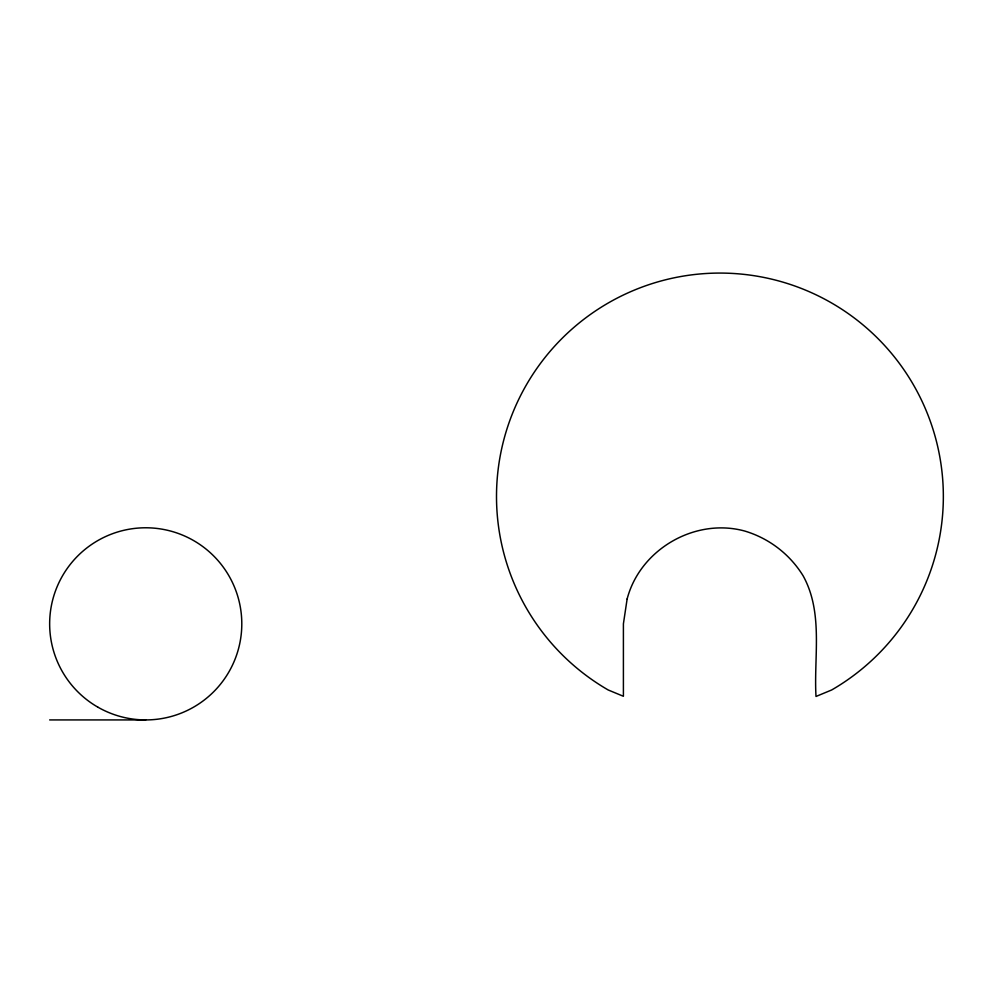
<?xml version="1.0" encoding="UTF-8"?>
<svg xmlns="http://www.w3.org/2000/svg" width="993" height="993" viewBox="0 0 993 993"><rect width="100%" height="100%" fill="white"/><g stroke="black" fill="none" stroke-linecap="round" stroke-linejoin="round"><path stroke-width="1.49" d="M49.65 719.925L145.723 719.925M627.129 598.99L623.405 623.852L623.405 696.279L608.212 689.986A223.425 223.425 0 0 1 548.769 352.887A223.425 223.425 0 0 1 891.081 352.887A223.425 223.425 0 0 1 831.637 689.986L815.998 696.465C813.714 656.336 823.532 612.768 803.126 575.816C789.82 554.231 769.078 538.318 744.787 531.056C695.212 517.44 640.125 549.241 627.129 598.99M97.686 707.053A96.073 96.073 0 0 0 241.796 623.852A96.073 96.073 0 0 0 97.686 540.651A96.073 96.073 0 0 0 97.686 707.053"/></g></svg>
